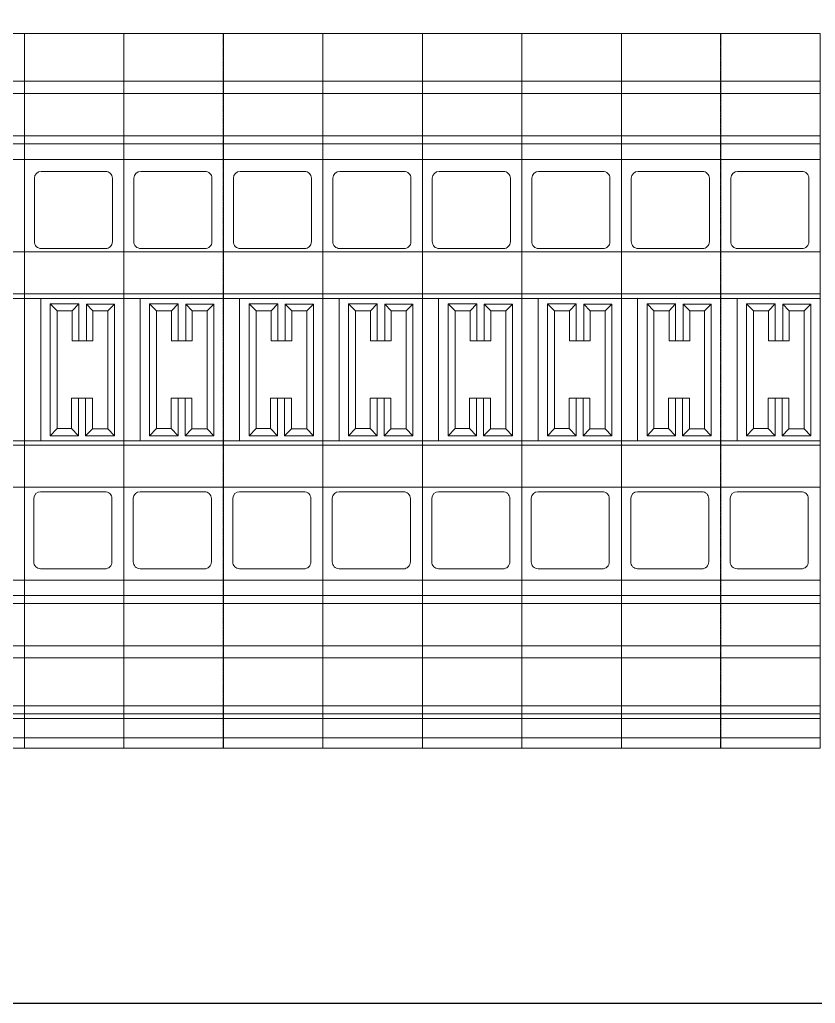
# Model space of a CAD drawing. Header units: inches. Extents: x 784 to 2184505, y 7 to 371504.
# Drawn here: x 1327464 to 1334896, y 277899 to 287087 of the extents above; entities that cross this region are included whole.
import ezdxf

# ---------------------------------------------------------------- set-up
doc = ezdxf.new("R2010")
doc.units = ezdxf.units.IN
doc.header["$MEASUREMENT"] = 0
doc.linetypes.add('DASHED', pattern=[0.3, 0.2, -0.1])

msp = doc.modelspace()

# ---------------------------------------------------------------- linework, layer by layer
at = {"color": 252, "linetype": 'DASHED', "ltscale": 0.25}
for p, q in [((1329367.07816, 284160.87842, 22109411.77061), (1329367.07816, 286956.45739, 22109411.77061)), ((1334013.00939, 284160.87842, 22109411.77061), (1334013.00939, 286956.45739, 22109411.77061)), ((1329367.07816, 282745.64994, 22109411.77061), (1329367.07816, 284160.87842, 22109411.77061)), ((1334013.00939, 282745.64994, 22109411.77061), (1334013.00939, 284160.87842, 22109411.77061)), ((1329367.07816, 280283.64002, 22109411.77061), (1329367.07816, 282745.64994, 22109411.77061)), ((1334013.00939, 280283.64002, 22109411.77061), (1334013.00939, 282745.64994, 22109411.77061))]:
    msp.add_line(p, q, dxfattribs=at)
at = {"color": 0, "lineweight": 13}
for p, q in [((1326579.51943, 286512.12346, 22109411.77061), (1327508.70567, 286512.12346, 22109411.77061)), ((1327508.70567, 286512.12346, 22109411.77061), (1328437.89192, 286512.12346, 22109411.77061)), ((1328437.89192, 286512.12346, 22109411.77061), (1329367.07816, 286512.12346, 22109411.77061)), ((1329367.07816, 286512.12346, 22109411.77061), (1330296.26441, 286512.12346, 22109411.77061)), ((1330296.26441, 286512.12346, 22109411.77061), (1331225.45066, 286512.12346, 22109411.77061)), ((1331225.45066, 286512.12346, 22109411.77061), (1332154.6369, 286512.12346, 22109411.77061)), ((1332154.6369, 286512.12346, 22109411.77061), (1333083.82315, 286512.12346, 22109411.77061)), ((1333083.82315, 286512.12346, 22109411.77061), (1334013.00939, 286512.12346, 22109411.77061)), ((1334013.00939, 286512.12346, 22109411.77061), (1334942.19564, 286512.12346, 22109411.77061)), ((1326579.51943, 286398.06874, 22109411.77061), (1327508.70567, 286398.06874, 22109411.77061)), ((1327508.70567, 286398.06874, 22109411.77061), (1328437.89192, 286398.06874, 22109411.77061)), ((1328437.89192, 286398.06874, 22109411.77061), (1329367.07816, 286398.06874, 22109411.77061)), ((1329367.07816, 286398.06874, 22109411.77061), (1330296.26441, 286398.06874, 22109411.77061)), ((1330296.26441, 286398.06874, 22109411.77061), (1331225.45066, 286398.06874, 22109411.77061)), ((1331225.45066, 286398.06874, 22109411.77061), (1332154.6369, 286398.06874, 22109411.77061)), ((1332154.6369, 286398.06874, 22109411.77061), (1333083.82315, 286398.06874, 22109411.77061)), ((1333083.82315, 286398.06874, 22109411.77061), (1334013.00939, 286398.06874, 22109411.77061)), ((1334013.00939, 286398.06874, 22109411.77061), (1334942.19564, 286398.06874, 22109411.77061)), ((1326579.51943, 286001.07059, 22109411.77061), (1327508.70567, 286001.07059, 22109411.77061)), ((1326579.51943, 285928.68971, 22109411.77061), (1327508.70567, 285928.68971, 22109411.77061)), ((1327508.70567, 286001.07059, 22109411.77061), (1328437.89192, 286001.07059, 22109411.77061)), ((1327508.70567, 285928.68971, 22109411.77061), (1328437.89192, 285928.68971, 22109411.77061)), ((1328437.89192, 286001.07059, 22109411.77061), (1329367.07816, 286001.07059, 22109411.77061)), ((1328437.89192, 285928.68971, 22109411.77061), (1329367.07816, 285928.68971, 22109411.77061)), ((1329367.07816, 286001.07059, 22109411.77061), (1330296.26441, 286001.07059, 22109411.77061)), ((1329367.07816, 285928.68971, 22109411.77061), (1330296.26441, 285928.68971, 22109411.77061)), ((1330296.26441, 286001.07059, 22109411.77061), (1331225.45066, 286001.07059, 22109411.77061)), ((1330296.26441, 285928.68971, 22109411.77061), (1331225.45066, 285928.68971, 22109411.77061)), ((1331225.45066, 286001.07059, 22109411.77061), (1332154.6369, 286001.07059, 22109411.77061)), ((1331225.45066, 285928.68971, 22109411.77061), (1332154.6369, 285928.68971, 22109411.77061)), ((1332154.6369, 286001.07059, 22109411.77061), (1333083.82315, 286001.07059, 22109411.77061)), ((1332154.6369, 285928.68971, 22109411.77061), (1333083.82315, 285928.68971, 22109411.77061)), ((1333083.82315, 286001.07059, 22109411.77061), (1334013.00939, 286001.07059, 22109411.77061)), ((1333083.82315, 285928.68971, 22109411.77061), (1334013.00939, 285928.68971, 22109411.77061)), ((1334013.00939, 286001.07059, 22109411.77061), (1334942.19564, 286001.07059, 22109411.77061)), ((1334013.00939, 285928.68971, 22109411.77061), (1334942.19564, 285928.68971, 22109411.77061)), ((1326579.51943, 285779.54123, 22109411.77061), (1327508.70567, 285779.54123, 22109411.77061)), ((1327508.70567, 285779.54123, 22109411.77061), (1328437.89192, 285779.54123, 22109411.77061)), ((1328437.89192, 285779.54123, 22109411.77061), (1329367.07816, 285779.54123, 22109411.77061)), ((1329367.07816, 285779.54123, 22109411.77061), (1330296.26441, 285779.54123, 22109411.77061)), ((1330296.26441, 285779.54123, 22109411.77061), (1331225.45066, 285779.54123, 22109411.77061)), ((1331225.45066, 285779.54123, 22109411.77061), (1332154.6369, 285779.54123, 22109411.77061)), ((1332154.6369, 285779.54123, 22109411.77061), (1333083.82315, 285779.54123, 22109411.77061)), ((1333083.82315, 285779.54123, 22109411.77061), (1334013.00939, 285779.54123, 22109411.77061)), ((1334013.00939, 285779.54123, 22109411.77061), (1334942.19564, 285779.54123, 22109411.77061)), ((1327665.67897, 285669.51594, 22109411.77061), (1328265.02799, 285669.51711, 22109411.77061)), ((1328594.86522, 285669.51594, 22109411.77061), (1329194.21423, 285669.51711, 22109411.77061)), ((1329524.05146, 285669.51594, 22109411.77061), (1330123.40048, 285669.51711, 22109411.77061)), ((1330453.23771, 285669.51594, 22109411.77061), (1331052.58672, 285669.51711, 22109411.77061)), ((1331382.42396, 285669.51594, 22109411.77061), (1331981.77297, 285669.51711, 22109411.77061)), ((1332311.6102, 285669.51594, 22109411.77061), (1332910.95921, 285669.51711, 22109411.77061)), ((1333240.79645, 285669.51594, 22109411.77061), (1333840.14546, 285669.51711, 22109411.77061)), ((1334169.98269, 285669.51594, 22109411.77061), (1334769.33171, 285669.51711, 22109411.77061)), ((1326579.51943, 284919.74412, 22109411.77061), (1327508.70567, 284919.74412, 22109411.77061)), ((1327508.70567, 284919.74412, 22109411.77061), (1328437.89192, 284919.74412, 22109411.77061)), ((1328437.89192, 284919.74412, 22109411.77061), (1329367.07816, 284919.74412, 22109411.77061)), ((1329367.07816, 284919.74412, 22109411.77061), (1330296.26441, 284919.74412, 22109411.77061)), ((1330296.26441, 284919.74412, 22109411.77061), (1331225.45066, 284919.74412, 22109411.77061)), ((1331225.45066, 284919.74412, 22109411.77061), (1332154.6369, 284919.74412, 22109411.77061)), ((1332154.6369, 284919.74412, 22109411.77061), (1333083.82315, 284919.74412, 22109411.77061)), ((1333083.82315, 284919.74412, 22109411.77061), (1334013.00939, 284919.74412, 22109411.77061)), ((1334013.00939, 284919.74412, 22109411.77061), (1334942.19564, 284919.74412, 22109411.77061)), ((1326579.51943, 284527.13268, 22109411.77061), (1327508.70567, 284527.13268, 22109411.77061)), ((1326579.51943, 284483.26549, 22109411.77061), (1327508.70567, 284483.26549, 22109411.77061)), ((1327508.70567, 284527.13268, 22109411.77061), (1328437.89192, 284527.13268, 22109411.77061)), ((1327508.70567, 284483.26549, 22109411.77061), (1328437.89192, 284483.26549, 22109411.77061)), ((1327660.66287, 283151.89598, 22109411.77061), (1327660.66287, 284483.26549, 22109411.77061)), ((1328437.89192, 284527.13268, 22109411.77061), (1329367.07816, 284527.13268, 22109411.77061)), ((1328437.89192, 284483.26549, 22109411.77061), (1329367.07816, 284483.26549, 22109411.77061)), ((1328589.84912, 283151.89598, 22109411.77061), (1328589.84912, 284483.26549, 22109411.77061)), ((1329367.07816, 284527.13268, 22109411.77061), (1330296.26441, 284527.13268, 22109411.77061)), ((1329367.07816, 284483.26549, 22109411.77061), (1330296.26441, 284483.26549, 22109411.77061)), ((1329519.03536, 283151.89598, 22109411.77061), (1329519.03536, 284483.26549, 22109411.77061)), ((1330296.26441, 284527.13268, 22109411.77061), (1331225.45066, 284527.13268, 22109411.77061)), ((1330296.26441, 284483.26549, 22109411.77061), (1331225.45066, 284483.26549, 22109411.77061)), ((1330448.22161, 283151.89598, 22109411.77061), (1330448.22161, 284483.26549, 22109411.77061)), ((1331225.45066, 284527.13268, 22109411.77061), (1332154.6369, 284527.13268, 22109411.77061)), ((1331225.45066, 284483.26549, 22109411.77061), (1332154.6369, 284483.26549, 22109411.77061)), ((1331377.40785, 283151.89598, 22109411.77061), (1331377.40785, 284483.26549, 22109411.77061)), ((1332154.6369, 284527.13268, 22109411.77061), (1333083.82315, 284527.13268, 22109411.77061)), ((1332154.6369, 284483.26549, 22109411.77061), (1333083.82315, 284483.26549, 22109411.77061)), ((1332306.5941, 283151.89598, 22109411.77061), (1332306.5941, 284483.26549, 22109411.77061)), ((1333083.82315, 284527.13268, 22109411.77061), (1334013.00939, 284527.13268, 22109411.77061)), ((1333083.82315, 284483.26549, 22109411.77061), (1334013.00939, 284483.26549, 22109411.77061)), ((1333235.78035, 283151.89598, 22109411.77061), (1333235.78035, 284483.26549, 22109411.77061)), ((1334013.00939, 284527.13268, 22109411.77061), (1334942.19564, 284527.13268, 22109411.77061)), ((1334013.00939, 284483.26549, 22109411.77061), (1334942.19564, 284483.26549, 22109411.77061)), ((1334164.96659, 283151.89598, 22109411.77061), (1334164.96659, 284483.26549, 22109411.77061)), ((1327748.46843, 283201.40682, 22109411.77061), (1327748.46843, 284432.07839, 22109411.77061)), ((1327748.46843, 284432.07839, 22109411.77061), (1328016.06633, 284432.07839, 22109411.77061)), ((1327813.482, 284366.62057, 22109411.77061), (1327748.46843, 284432.07839, 22109411.77061)), ((1327813.482, 283269.48661, 22109411.77061), (1327813.482, 284366.62057, 22109411.77061)), ((1327813.482, 284366.62057, 22109411.77061), (1327954.27142, 284366.62057, 22109411.77061)), ((1327954.27142, 284366.62057, 22109411.77061), (1328016.06633, 284432.07839, 22109411.77061)), ((1327954.27142, 284366.62057, 22109411.77061), (1327954.27142, 284086.43111, 22109411.77061)), ((1328016.06633, 284432.07839, 22109411.77061), (1328016.06633, 284086.43111, 22109411.77061)), ((1328087.14702, 284086.43111, 22109411.77061), (1328087.14702, 284429.29091, 22109411.77061)), ((1328087.14702, 284429.29091, 22109411.77061), (1328349.16996, 284429.29091, 22109411.77061)), ((1328147.53947, 284367.68329, 22109411.77061), (1328087.14702, 284429.29091, 22109411.77061)), ((1328147.53947, 284086.43111, 22109411.77061), (1328147.53947, 284367.68329, 22109411.77061)), ((1328147.53947, 284367.68329, 22109411.77061), (1328286.91338, 284367.68329, 22109411.77061)), ((1328286.91338, 284367.68329, 22109411.77061), (1328349.16996, 284429.29091, 22109411.77061)), ((1328286.91338, 284367.68329, 22109411.77061), (1328286.91338, 283266.62945, 22109411.77061)), ((1328349.16996, 284429.29091, 22109411.77061), (1328349.16996, 283198.61934, 22109411.77061)), ((1328677.65468, 283201.40682, 22109411.77061), (1328677.65468, 284432.07839, 22109411.77061)), ((1328677.65468, 284432.07839, 22109411.77061), (1328945.25257, 284432.07839, 22109411.77061)), ((1328742.66825, 284366.62057, 22109411.77061), (1328677.65468, 284432.07839, 22109411.77061)), ((1328742.66825, 283269.48661, 22109411.77061), (1328742.66825, 284366.62057, 22109411.77061)), ((1328742.66825, 284366.62057, 22109411.77061), (1328883.45767, 284366.62057, 22109411.77061)), ((1328883.45767, 284366.62057, 22109411.77061), (1328945.25257, 284432.07839, 22109411.77061)), ((1328883.45767, 284366.62057, 22109411.77061), (1328883.45767, 284086.43111, 22109411.77061)), ((1328945.25257, 284432.07839, 22109411.77061), (1328945.25257, 284086.43111, 22109411.77061)), ((1329016.33326, 284086.43111, 22109411.77061), (1329016.33326, 284429.29091, 22109411.77061)), ((1329016.33326, 284429.29091, 22109411.77061), (1329278.3562, 284429.29091, 22109411.77061)), ((1329076.72572, 284367.68329, 22109411.77061), (1329016.33326, 284429.29091, 22109411.77061)), ((1329076.72572, 284086.43111, 22109411.77061), (1329076.72572, 284367.68329, 22109411.77061)), ((1329076.72572, 284367.68329, 22109411.77061), (1329216.09962, 284367.68329, 22109411.77061)), ((1329216.09962, 284367.68329, 22109411.77061), (1329278.3562, 284429.29091, 22109411.77061)), ((1329216.09962, 284367.68329, 22109411.77061), (1329216.09962, 283266.62945, 22109411.77061)), ((1329278.3562, 284429.29091, 22109411.77061), (1329278.3562, 283198.61934, 22109411.77061)), ((1329606.84092, 283201.40682, 22109411.77061), (1329606.84092, 284432.07839, 22109411.77061)), ((1329606.84092, 284432.07839, 22109411.77061), (1329874.43882, 284432.07839, 22109411.77061)), ((1329671.85449, 284366.62057, 22109411.77061), (1329606.84092, 284432.07839, 22109411.77061)), ((1329671.85449, 283269.48661, 22109411.77061), (1329671.85449, 284366.62057, 22109411.77061)), ((1329671.85449, 284366.62057, 22109411.77061), (1329812.64391, 284366.62057, 22109411.77061)), ((1329812.64391, 284366.62057, 22109411.77061), (1329874.43882, 284432.07839, 22109411.77061)), ((1329812.64391, 284366.62057, 22109411.77061), (1329812.64391, 284086.43111, 22109411.77061)), ((1329874.43882, 284432.07839, 22109411.77061), (1329874.43882, 284086.43111, 22109411.77061)), ((1329945.51951, 284086.43111, 22109411.77061), (1329945.51951, 284429.29091, 22109411.77061)), ((1329945.51951, 284429.29091, 22109411.77061), (1330207.54245, 284429.29091, 22109411.77061)), ((1330005.91196, 284367.68329, 22109411.77061), (1329945.51951, 284429.29091, 22109411.77061)), ((1330005.91196, 284086.43111, 22109411.77061), (1330005.91196, 284367.68329, 22109411.77061)), ((1330005.91196, 284367.68329, 22109411.77061), (1330145.28587, 284367.68329, 22109411.77061)), ((1330145.28587, 284367.68329, 22109411.77061), (1330207.54245, 284429.29091, 22109411.77061)), ((1330145.28587, 284367.68329, 22109411.77061), (1330145.28587, 283266.62945, 22109411.77061)), ((1330207.54245, 284429.29091, 22109411.77061), (1330207.54245, 283198.61934, 22109411.77061)), ((1330536.02717, 283201.40682, 22109411.77061), (1330536.02717, 284432.07839, 22109411.77061)), ((1330536.02717, 284432.07839, 22109411.77061), (1330803.62506, 284432.07839, 22109411.77061)), ((1330601.04074, 284366.62057, 22109411.77061), (1330536.02717, 284432.07839, 22109411.77061)), ((1330601.04074, 283269.48661, 22109411.77061), (1330601.04074, 284366.62057, 22109411.77061)), ((1330601.04074, 284366.62057, 22109411.77061), (1330741.83016, 284366.62057, 22109411.77061)), ((1330741.83016, 284366.62057, 22109411.77061), (1330803.62506, 284432.07839, 22109411.77061)), ((1330741.83016, 284366.62057, 22109411.77061), (1330741.83016, 284086.43111, 22109411.77061)), ((1330803.62506, 284432.07839, 22109411.77061), (1330803.62506, 284086.43111, 22109411.77061)), ((1330874.70576, 284086.43111, 22109411.77061), (1330874.70576, 284429.29091, 22109411.77061)), ((1330874.70576, 284429.29091, 22109411.77061), (1331136.7287, 284429.29091, 22109411.77061)), ((1330935.09821, 284367.68329, 22109411.77061), (1330874.70576, 284429.29091, 22109411.77061)), ((1330935.09821, 284086.43111, 22109411.77061), (1330935.09821, 284367.68329, 22109411.77061)), ((1330935.09821, 284367.68329, 22109411.77061), (1331074.47211, 284367.68329, 22109411.77061)), ((1331074.47211, 284367.68329, 22109411.77061), (1331136.7287, 284429.29091, 22109411.77061)), ((1331074.47211, 284367.68329, 22109411.77061), (1331074.47211, 283266.62945, 22109411.77061)), ((1331136.7287, 284429.29091, 22109411.77061), (1331136.7287, 283198.61934, 22109411.77061)), ((1331465.21341, 283201.40682, 22109411.77061), (1331465.21341, 284432.07839, 22109411.77061)), ((1331465.21341, 284432.07839, 22109411.77061), (1331732.81131, 284432.07839, 22109411.77061)), ((1331530.22698, 284366.62057, 22109411.77061), (1331465.21341, 284432.07839, 22109411.77061)), ((1331530.22698, 283269.48661, 22109411.77061), (1331530.22698, 284366.62057, 22109411.77061)), ((1331530.22698, 284366.62057, 22109411.77061), (1331671.01641, 284366.62057, 22109411.77061)), ((1331671.01641, 284366.62057, 22109411.77061), (1331732.81131, 284432.07839, 22109411.77061)), ((1331671.01641, 284366.62057, 22109411.77061), (1331671.01641, 284086.43111, 22109411.77061)), ((1331732.81131, 284432.07839, 22109411.77061), (1331732.81131, 284086.43111, 22109411.77061)), ((1331803.892, 284086.43111, 22109411.77061), (1331803.892, 284429.29091, 22109411.77061)), ((1331803.892, 284429.29091, 22109411.77061), (1332065.91494, 284429.29091, 22109411.77061)), ((1331864.28446, 284367.68329, 22109411.77061), (1331803.892, 284429.29091, 22109411.77061)), ((1331864.28446, 284086.43111, 22109411.77061), (1331864.28446, 284367.68329, 22109411.77061)), ((1331864.28446, 284367.68329, 22109411.77061), (1332003.65836, 284367.68329, 22109411.77061)), ((1332003.65836, 284367.68329, 22109411.77061), (1332065.91494, 284429.29091, 22109411.77061)), ((1332003.65836, 284367.68329, 22109411.77061), (1332003.65836, 283266.62945, 22109411.77061)), ((1332065.91494, 284429.29091, 22109411.77061), (1332065.91494, 283198.61934, 22109411.77061)), ((1332394.39966, 283201.40682, 22109411.77061), (1332394.39966, 284432.07839, 22109411.77061)), ((1332394.39966, 284432.07839, 22109411.77061), (1332661.99756, 284432.07839, 22109411.77061)), ((1332459.41323, 284366.62057, 22109411.77061), (1332394.39966, 284432.07839, 22109411.77061)), ((1332459.41323, 283269.48661, 22109411.77061), (1332459.41323, 284366.62057, 22109411.77061)), ((1332459.41323, 284366.62057, 22109411.77061), (1332600.20265, 284366.62057, 22109411.77061)), ((1332600.20265, 284366.62057, 22109411.77061), (1332661.99756, 284432.07839, 22109411.77061)), ((1332600.20265, 284366.62057, 22109411.77061), (1332600.20265, 284086.43111, 22109411.77061)), ((1332661.99756, 284432.07839, 22109411.77061), (1332661.99756, 284086.43111, 22109411.77061)), ((1332733.07825, 284086.43111, 22109411.77061), (1332733.07825, 284429.29091, 22109411.77061)), ((1332733.07825, 284429.29091, 22109411.77061), (1332995.10119, 284429.29091, 22109411.77061)), ((1332793.4707, 284367.68329, 22109411.77061), (1332733.07825, 284429.29091, 22109411.77061)), ((1332793.4707, 284086.43111, 22109411.77061), (1332793.4707, 284367.68329, 22109411.77061)), ((1332793.4707, 284367.68329, 22109411.77061), (1332932.84461, 284367.68329, 22109411.77061)), ((1332932.84461, 284367.68329, 22109411.77061), (1332995.10119, 284429.29091, 22109411.77061)), ((1332932.84461, 284367.68329, 22109411.77061), (1332932.84461, 283266.62945, 22109411.77061)), ((1332995.10119, 284429.29091, 22109411.77061), (1332995.10119, 283198.61934, 22109411.77061)), ((1333323.5859, 283201.40682, 22109411.77061), (1333323.5859, 284432.07839, 22109411.77061)), ((1333323.5859, 284432.07839, 22109411.77061), (1333591.1838, 284432.07839, 22109411.77061)), ((1333388.59948, 284366.62057, 22109411.77061), (1333323.5859, 284432.07839, 22109411.77061)), ((1333388.59948, 283269.48661, 22109411.77061), (1333388.59948, 284366.62057, 22109411.77061)), ((1333388.59948, 284366.62057, 22109411.77061), (1333529.3889, 284366.62057, 22109411.77061)), ((1333529.3889, 284366.62057, 22109411.77061), (1333591.1838, 284432.07839, 22109411.77061)), ((1333529.3889, 284366.62057, 22109411.77061), (1333529.3889, 284086.43111, 22109411.77061)), ((1333591.1838, 284432.07839, 22109411.77061), (1333591.1838, 284086.43111, 22109411.77061)), ((1333662.26449, 284086.43111, 22109411.77061), (1333662.26449, 284429.29091, 22109411.77061)), ((1333662.26449, 284429.29091, 22109411.77061), (1333924.28743, 284429.29091, 22109411.77061)), ((1333722.65695, 284367.68329, 22109411.77061), (1333662.26449, 284429.29091, 22109411.77061)), ((1333722.65695, 284086.43111, 22109411.77061), (1333722.65695, 284367.68329, 22109411.77061)), ((1333722.65695, 284367.68329, 22109411.77061), (1333862.03085, 284367.68329, 22109411.77061)), ((1333862.03085, 284367.68329, 22109411.77061), (1333924.28743, 284429.29091, 22109411.77061)), ((1333862.03085, 284367.68329, 22109411.77061), (1333862.03085, 283266.62945, 22109411.77061)), ((1333924.28743, 284429.29091, 22109411.77061), (1333924.28743, 283198.61934, 22109411.77061)), ((1334252.77215, 283201.40682, 22109411.77061), (1334252.77215, 284432.07839, 22109411.77061)), ((1334252.77215, 284432.07839, 22109411.77061), (1334520.37005, 284432.07839, 22109411.77061)), ((1334317.78572, 284366.62057, 22109411.77061), (1334252.77215, 284432.07839, 22109411.77061)), ((1334317.78572, 283269.48661, 22109411.77061), (1334317.78572, 284366.62057, 22109411.77061)), ((1334317.78572, 284366.62057, 22109411.77061), (1334458.57514, 284366.62057, 22109411.77061)), ((1334458.57514, 284366.62057, 22109411.77061), (1334520.37005, 284432.07839, 22109411.77061)), ((1334458.57514, 284366.62057, 22109411.77061), (1334458.57514, 284086.43111, 22109411.77061)), ((1334520.37005, 284432.07839, 22109411.77061), (1334520.37005, 284086.43111, 22109411.77061)), ((1334591.45074, 284086.43111, 22109411.77061), (1334591.45074, 284429.29091, 22109411.77061)), ((1334591.45074, 284429.29091, 22109411.77061), (1334853.47368, 284429.29091, 22109411.77061)), ((1334651.84319, 284367.68329, 22109411.77061), (1334591.45074, 284429.29091, 22109411.77061)), ((1334651.84319, 284086.43111, 22109411.77061), (1334651.84319, 284367.68329, 22109411.77061)), ((1334651.84319, 284367.68329, 22109411.77061), (1334791.2171, 284367.68329, 22109411.77061)), ((1334791.2171, 284367.68329, 22109411.77061), (1334853.47368, 284429.29091, 22109411.77061)), ((1334791.2171, 284367.68329, 22109411.77061), (1334791.2171, 283266.62945, 22109411.77061)), ((1334853.47368, 284429.29091, 22109411.77061), (1334853.47368, 283198.61934, 22109411.77061)), ((1327954.27142, 284086.43111, 22109411.77061), (1328087.14702, 284086.43111, 22109411.77061)), ((1328087.14702, 284086.43111, 22109411.77061), (1328147.53947, 284086.43111, 22109411.77061)), ((1328883.45767, 284086.43111, 22109411.77061), (1329016.33326, 284086.43111, 22109411.77061)), ((1329016.33326, 284086.43111, 22109411.77061), (1329076.72572, 284086.43111, 22109411.77061)), ((1329812.64391, 284086.43111, 22109411.77061), (1329945.51951, 284086.43111, 22109411.77061)), ((1329945.51951, 284086.43111, 22109411.77061), (1330005.91196, 284086.43111, 22109411.77061)), ((1330741.83016, 284086.43111, 22109411.77061), (1330874.70576, 284086.43111, 22109411.77061)), ((1330874.70576, 284086.43111, 22109411.77061), (1330935.09821, 284086.43111, 22109411.77061)), ((1331671.01641, 284086.43111, 22109411.77061), (1331803.892, 284086.43111, 22109411.77061)), ((1331803.892, 284086.43111, 22109411.77061), (1331864.28446, 284086.43111, 22109411.77061)), ((1332600.20265, 284086.43111, 22109411.77061), (1332733.07825, 284086.43111, 22109411.77061)), ((1332733.07825, 284086.43111, 22109411.77061), (1332793.4707, 284086.43111, 22109411.77061)), ((1333529.3889, 284086.43111, 22109411.77061), (1333662.26449, 284086.43111, 22109411.77061)), ((1333662.26449, 284086.43111, 22109411.77061), (1333722.65695, 284086.43111, 22109411.77061)), ((1334458.57514, 284086.43111, 22109411.77061), (1334591.45074, 284086.43111, 22109411.77061)), ((1334591.45074, 284086.43111, 22109411.77061), (1334651.84319, 284086.43111, 22109411.77061)), ((1328014.67259, 283552.62906, 22109411.77061), (1327949.58933, 283552.62906, 22109411.77061)), ((1327949.58933, 283552.62906, 22109411.77061), (1327949.58933, 283269.48661, 22109411.77061)), ((1328144.05513, 283552.62906, 22109411.77061), (1328014.67259, 283552.62906, 22109411.77061)), ((1328014.67259, 283552.62906, 22109411.77061), (1328014.67259, 283201.40682, 22109411.77061)), ((1328080.17832, 283198.61934, 22109411.77061), (1328080.17832, 283552.62906, 22109411.77061)), ((1328144.05513, 283266.62945, 22109411.77061), (1328144.05513, 283552.62906, 22109411.77061)), ((1328943.85883, 283552.62906, 22109411.77061), (1328878.77558, 283552.62906, 22109411.77061)), ((1328878.77558, 283552.62906, 22109411.77061), (1328878.77558, 283269.48661, 22109411.77061)), ((1329073.24137, 283552.62906, 22109411.77061), (1328943.85883, 283552.62906, 22109411.77061)), ((1328943.85883, 283552.62906, 22109411.77061), (1328943.85883, 283201.40682, 22109411.77061)), ((1329009.36457, 283198.61934, 22109411.77061), (1329009.36457, 283552.62906, 22109411.77061)), ((1329073.24137, 283266.62945, 22109411.77061), (1329073.24137, 283552.62906, 22109411.77061)), ((1329873.04508, 283552.62906, 22109411.77061), (1329807.96182, 283552.62906, 22109411.77061)), ((1329807.96182, 283552.62906, 22109411.77061), (1329807.96182, 283269.48661, 22109411.77061)), ((1330002.42762, 283552.62906, 22109411.77061), (1329873.04508, 283552.62906, 22109411.77061)), ((1329873.04508, 283552.62906, 22109411.77061), (1329873.04508, 283201.40682, 22109411.77061)), ((1329938.55081, 283198.61934, 22109411.77061), (1329938.55081, 283552.62906, 22109411.77061)), ((1330002.42762, 283266.62945, 22109411.77061), (1330002.42762, 283552.62906, 22109411.77061)), ((1330802.23132, 283552.62906, 22109411.77061), (1330737.14807, 283552.62906, 22109411.77061)), ((1330737.14807, 283552.62906, 22109411.77061), (1330737.14807, 283269.48661, 22109411.77061)), ((1330931.61386, 283552.62906, 22109411.77061), (1330802.23132, 283552.62906, 22109411.77061)), ((1330802.23132, 283552.62906, 22109411.77061), (1330802.23132, 283201.40682, 22109411.77061)), ((1330867.73706, 283198.61934, 22109411.77061), (1330867.73706, 283552.62906, 22109411.77061)), ((1330931.61386, 283266.62945, 22109411.77061), (1330931.61386, 283552.62906, 22109411.77061)), ((1331731.41757, 283552.62906, 22109411.77061), (1331666.33431, 283552.62906, 22109411.77061)), ((1331666.33431, 283552.62906, 22109411.77061), (1331666.33431, 283269.48661, 22109411.77061)), ((1331860.80011, 283552.62906, 22109411.77061), (1331731.41757, 283552.62906, 22109411.77061)), ((1331731.41757, 283552.62906, 22109411.77061), (1331731.41757, 283201.40682, 22109411.77061)), ((1331796.92331, 283198.61934, 22109411.77061), (1331796.92331, 283552.62906, 22109411.77061)), ((1331860.80011, 283266.62945, 22109411.77061), (1331860.80011, 283552.62906, 22109411.77061)), ((1332660.60382, 283552.62906, 22109411.77061), (1332595.52056, 283552.62906, 22109411.77061)), ((1332595.52056, 283552.62906, 22109411.77061), (1332595.52056, 283269.48661, 22109411.77061)), ((1332789.98635, 283552.62906, 22109411.77061), (1332660.60382, 283552.62906, 22109411.77061)), ((1332660.60382, 283552.62906, 22109411.77061), (1332660.60382, 283201.40682, 22109411.77061)), ((1332726.10955, 283198.61934, 22109411.77061), (1332726.10955, 283552.62906, 22109411.77061)), ((1332789.98635, 283266.62945, 22109411.77061), (1332789.98635, 283552.62906, 22109411.77061)), ((1333589.79006, 283552.62906, 22109411.77061), (1333524.7068, 283552.62906, 22109411.77061)), ((1333524.7068, 283552.62906, 22109411.77061), (1333524.7068, 283269.48661, 22109411.77061)), ((1333719.1726, 283552.62906, 22109411.77061), (1333589.79006, 283552.62906, 22109411.77061)), ((1333589.79006, 283552.62906, 22109411.77061), (1333589.79006, 283201.40682, 22109411.77061)), ((1333655.2958, 283198.61934, 22109411.77061), (1333655.2958, 283552.62906, 22109411.77061)), ((1333719.1726, 283266.62945, 22109411.77061), (1333719.1726, 283552.62906, 22109411.77061)), ((1334518.97631, 283552.62906, 22109411.77061), (1334453.89305, 283552.62906, 22109411.77061)), ((1334453.89305, 283552.62906, 22109411.77061), (1334453.89305, 283269.48661, 22109411.77061)), ((1334648.35885, 283552.62906, 22109411.77061), (1334518.97631, 283552.62906, 22109411.77061)), ((1334518.97631, 283552.62906, 22109411.77061), (1334518.97631, 283201.40682, 22109411.77061)), ((1334584.48204, 283198.61934, 22109411.77061), (1334584.48204, 283552.62906, 22109411.77061)), ((1334648.35885, 283266.62945, 22109411.77061), (1334648.35885, 283552.62906, 22109411.77061)), ((1327813.482, 283269.48661, 22109411.77061), (1327748.46843, 283201.40682, 22109411.77061)), ((1327949.58933, 283269.48661, 22109411.77061), (1327813.482, 283269.48661, 22109411.77061)), ((1327949.58933, 283269.48661, 22109411.77061), (1328014.67259, 283201.40682, 22109411.77061)), ((1328144.05513, 283266.62945, 22109411.77061), (1328080.17832, 283198.61934, 22109411.77061)), ((1328286.91338, 283266.62945, 22109411.77061), (1328144.05513, 283266.62945, 22109411.77061)), ((1328286.91338, 283266.62945, 22109411.77061), (1328349.16996, 283198.61934, 22109411.77061)), ((1328742.66825, 283269.48661, 22109411.77061), (1328677.65468, 283201.40682, 22109411.77061)), ((1328878.77558, 283269.48661, 22109411.77061), (1328742.66825, 283269.48661, 22109411.77061)), ((1328878.77558, 283269.48661, 22109411.77061), (1328943.85883, 283201.40682, 22109411.77061)), ((1329073.24137, 283266.62945, 22109411.77061), (1329009.36457, 283198.61934, 22109411.77061)), ((1329216.09962, 283266.62945, 22109411.77061), (1329073.24137, 283266.62945, 22109411.77061)), ((1329216.09962, 283266.62945, 22109411.77061), (1329278.3562, 283198.61934, 22109411.77061)), ((1329671.85449, 283269.48661, 22109411.77061), (1329606.84092, 283201.40682, 22109411.77061)), ((1329807.96182, 283269.48661, 22109411.77061), (1329671.85449, 283269.48661, 22109411.77061)), ((1329807.96182, 283269.48661, 22109411.77061), (1329873.04508, 283201.40682, 22109411.77061)), ((1330002.42762, 283266.62945, 22109411.77061), (1329938.55081, 283198.61934, 22109411.77061)), ((1330145.28587, 283266.62945, 22109411.77061), (1330002.42762, 283266.62945, 22109411.77061)), ((1330145.28587, 283266.62945, 22109411.77061), (1330207.54245, 283198.61934, 22109411.77061)), ((1330601.04074, 283269.48661, 22109411.77061), (1330536.02717, 283201.40682, 22109411.77061)), ((1330737.14807, 283269.48661, 22109411.77061), (1330601.04074, 283269.48661, 22109411.77061)), ((1330737.14807, 283269.48661, 22109411.77061), (1330802.23132, 283201.40682, 22109411.77061)), ((1330931.61386, 283266.62945, 22109411.77061), (1330867.73706, 283198.61934, 22109411.77061)), ((1331074.47211, 283266.62945, 22109411.77061), (1330931.61386, 283266.62945, 22109411.77061)), ((1331074.47211, 283266.62945, 22109411.77061), (1331136.7287, 283198.61934, 22109411.77061)), ((1331530.22698, 283269.48661, 22109411.77061), (1331465.21341, 283201.40682, 22109411.77061)), ((1331666.33431, 283269.48661, 22109411.77061), (1331530.22698, 283269.48661, 22109411.77061)), ((1331666.33431, 283269.48661, 22109411.77061), (1331731.41757, 283201.40682, 22109411.77061)), ((1331860.80011, 283266.62945, 22109411.77061), (1331796.92331, 283198.61934, 22109411.77061)), ((1332003.65836, 283266.62945, 22109411.77061), (1331860.80011, 283266.62945, 22109411.77061)), ((1332003.65836, 283266.62945, 22109411.77061), (1332065.91494, 283198.61934, 22109411.77061)), ((1332459.41323, 283269.48661, 22109411.77061), (1332394.39966, 283201.40682, 22109411.77061)), ((1332595.52056, 283269.48661, 22109411.77061), (1332459.41323, 283269.48661, 22109411.77061)), ((1332595.52056, 283269.48661, 22109411.77061), (1332660.60382, 283201.40682, 22109411.77061)), ((1332789.98635, 283266.62945, 22109411.77061), (1332726.10955, 283198.61934, 22109411.77061)), ((1332932.84461, 283266.62945, 22109411.77061), (1332789.98635, 283266.62945, 22109411.77061)), ((1332932.84461, 283266.62945, 22109411.77061), (1332995.10119, 283198.61934, 22109411.77061)), ((1333388.59948, 283269.48661, 22109411.77061), (1333323.5859, 283201.40682, 22109411.77061)), ((1333524.7068, 283269.48661, 22109411.77061), (1333388.59948, 283269.48661, 22109411.77061)), ((1333524.7068, 283269.48661, 22109411.77061), (1333589.79006, 283201.40682, 22109411.77061)), ((1333719.1726, 283266.62945, 22109411.77061), (1333655.2958, 283198.61934, 22109411.77061)), ((1333862.03085, 283266.62945, 22109411.77061), (1333719.1726, 283266.62945, 22109411.77061)), ((1333862.03085, 283266.62945, 22109411.77061), (1333924.28743, 283198.61934, 22109411.77061)), ((1334317.78572, 283269.48661, 22109411.77061), (1334252.77215, 283201.40682, 22109411.77061)), ((1334453.89305, 283269.48661, 22109411.77061), (1334317.78572, 283269.48661, 22109411.77061)), ((1334453.89305, 283269.48661, 22109411.77061), (1334518.97631, 283201.40682, 22109411.77061)), ((1334648.35885, 283266.62945, 22109411.77061), (1334584.48204, 283198.61934, 22109411.77061)), ((1334791.2171, 283266.62945, 22109411.77061), (1334648.35885, 283266.62945, 22109411.77061)), ((1334791.2171, 283266.62945, 22109411.77061), (1334853.47368, 283198.61934, 22109411.77061)), ((1328014.67259, 283201.40682, 22109411.77061), (1327748.46843, 283201.40682, 22109411.77061)), ((1328349.16996, 283198.61934, 22109411.77061), (1328080.17832, 283198.61934, 22109411.77061)), ((1328943.85883, 283201.40682, 22109411.77061), (1328677.65468, 283201.40682, 22109411.77061)), ((1329278.3562, 283198.61934, 22109411.77061), (1329009.36457, 283198.61934, 22109411.77061)), ((1329873.04508, 283201.40682, 22109411.77061), (1329606.84092, 283201.40682, 22109411.77061)), ((1330207.54245, 283198.61934, 22109411.77061), (1329938.55081, 283198.61934, 22109411.77061)), ((1330802.23132, 283201.40682, 22109411.77061), (1330536.02717, 283201.40682, 22109411.77061)), ((1331136.7287, 283198.61934, 22109411.77061), (1330867.73706, 283198.61934, 22109411.77061)), ((1331731.41757, 283201.40682, 22109411.77061), (1331465.21341, 283201.40682, 22109411.77061)), ((1332065.91494, 283198.61934, 22109411.77061), (1331796.92331, 283198.61934, 22109411.77061)), ((1332660.60382, 283201.40682, 22109411.77061), (1332394.39966, 283201.40682, 22109411.77061)), ((1332995.10119, 283198.61934, 22109411.77061), (1332726.10955, 283198.61934, 22109411.77061)), ((1333589.79006, 283201.40682, 22109411.77061), (1333323.5859, 283201.40682, 22109411.77061)), ((1333924.28743, 283198.61934, 22109411.77061), (1333655.2958, 283198.61934, 22109411.77061)), ((1334518.97631, 283201.40682, 22109411.77061), (1334252.77215, 283201.40682, 22109411.77061)), ((1334853.47368, 283198.61934, 22109411.77061), (1334584.48204, 283198.61934, 22109411.77061)), ((1326579.51943, 283151.89598, 22109411.77061), (1327508.70567, 283151.89598, 22109411.77061)), ((1326579.51943, 283112.4155, 22109411.77061), (1327508.70567, 283112.4155, 22109411.77061)), ((1327508.70567, 283151.89598, 22109411.77061), (1328437.89192, 283151.89598, 22109411.77061)), ((1327508.70567, 283112.4155, 22109411.77061), (1328437.89192, 283112.4155, 22109411.77061)), ((1328437.89192, 283151.89598, 22109411.77061), (1329367.07816, 283151.89598, 22109411.77061)), ((1328437.89192, 283112.4155, 22109411.77061), (1329367.07816, 283112.4155, 22109411.77061)), ((1329367.07816, 283151.89598, 22109411.77061), (1330296.26441, 283151.89598, 22109411.77061)), ((1329367.07816, 283112.4155, 22109411.77061), (1330296.26441, 283112.4155, 22109411.77061)), ((1330296.26441, 283151.89598, 22109411.77061), (1331225.45066, 283151.89598, 22109411.77061)), ((1330296.26441, 283112.4155, 22109411.77061), (1331225.45066, 283112.4155, 22109411.77061)), ((1331225.45066, 283151.89598, 22109411.77061), (1332154.6369, 283151.89598, 22109411.77061)), ((1331225.45066, 283112.4155, 22109411.77061), (1332154.6369, 283112.4155, 22109411.77061)), ((1332154.6369, 283151.89598, 22109411.77061), (1333083.82315, 283151.89598, 22109411.77061)), ((1332154.6369, 283112.4155, 22109411.77061), (1333083.82315, 283112.4155, 22109411.77061)), ((1333083.82315, 283151.89598, 22109411.77061), (1334013.00939, 283151.89598, 22109411.77061)), ((1333083.82315, 283112.4155, 22109411.77061), (1334013.00939, 283112.4155, 22109411.77061)), ((1334013.00939, 283151.89598, 22109411.77061), (1334942.19564, 283151.89598, 22109411.77061)), ((1334013.00939, 283112.4155, 22109411.77061), (1334942.19564, 283112.4155, 22109411.77061)), ((1326579.51943, 282719.80407, 22109411.77061), (1327508.70567, 282719.80407, 22109411.77061)), ((1327508.70567, 282719.80407, 22109411.77061), (1328437.89192, 282719.80407, 22109411.77061)), ((1328437.89192, 282719.80407, 22109411.77061), (1329367.07816, 282719.80407, 22109411.77061)), ((1329367.07816, 282719.80407, 22109411.77061), (1330296.26441, 282719.80407, 22109411.77061)), ((1330296.26441, 282719.80407, 22109411.77061), (1331225.45066, 282719.80407, 22109411.77061)), ((1331225.45066, 282719.80407, 22109411.77061), (1332154.6369, 282719.80407, 22109411.77061)), ((1332154.6369, 282719.80407, 22109411.77061), (1333083.82315, 282719.80407, 22109411.77061)), ((1333083.82315, 282719.80407, 22109411.77061), (1334013.00939, 282719.80407, 22109411.77061)), ((1334013.00939, 282719.80407, 22109411.77061), (1334942.19564, 282719.80407, 22109411.77061)), ((1326579.51943, 281853.42688, 22109411.77061), (1327508.70567, 281853.42688, 22109411.77061)), ((1327508.70567, 281853.42688, 22109411.77061), (1328437.89192, 281853.42688, 22109411.77061)), ((1328437.89192, 281853.42688, 22109411.77061), (1329367.07816, 281853.42688, 22109411.77061)), ((1329367.07816, 281853.42688, 22109411.77061), (1330296.26441, 281853.42688, 22109411.77061)), ((1330296.26441, 281853.42688, 22109411.77061), (1331225.45066, 281853.42688, 22109411.77061)), ((1331225.45066, 281853.42688, 22109411.77061), (1332154.6369, 281853.42688, 22109411.77061)), ((1332154.6369, 281853.42688, 22109411.77061), (1333083.82315, 281853.42688, 22109411.77061)), ((1333083.82315, 281853.42688, 22109411.77061), (1334013.00939, 281853.42688, 22109411.77061)), ((1334013.00939, 281853.42688, 22109411.77061), (1334942.19564, 281853.42688, 22109411.77061)), ((1326579.51943, 281708.66512, 22109411.77061), (1327508.70567, 281708.66512, 22109411.77061)), ((1327508.70567, 281708.66512, 22109411.77061), (1328437.89192, 281708.66512, 22109411.77061)), ((1328437.89192, 281708.66512, 22109411.77061), (1329367.07816, 281708.66512, 22109411.77061)), ((1329367.07816, 281708.66512, 22109411.77061), (1330296.26441, 281708.66512, 22109411.77061)), ((1330296.26441, 281708.66512, 22109411.77061), (1331225.45066, 281708.66512, 22109411.77061)), ((1331225.45066, 281708.66512, 22109411.77061), (1332154.6369, 281708.66512, 22109411.77061)), ((1332154.6369, 281708.66512, 22109411.77061), (1333083.82315, 281708.66512, 22109411.77061)), ((1333083.82315, 281708.66512, 22109411.77061), (1334013.00939, 281708.66512, 22109411.77061)), ((1334013.00939, 281708.66512, 22109411.77061), (1334942.19564, 281708.66512, 22109411.77061)), ((1326579.51943, 281634.09088, 22109411.77061), (1327508.70567, 281634.09088, 22109411.77061)), ((1327508.70567, 281634.09088, 22109411.77061), (1328437.89192, 281634.09088, 22109411.77061)), ((1328437.89192, 281634.09088, 22109411.77061), (1329367.07816, 281634.09088, 22109411.77061)), ((1329367.07816, 281634.09088, 22109411.77061), (1330296.26441, 281634.09088, 22109411.77061)), ((1330296.26441, 281634.09088, 22109411.77061), (1331225.45066, 281634.09088, 22109411.77061)), ((1331225.45066, 281634.09088, 22109411.77061), (1332154.6369, 281634.09088, 22109411.77061)), ((1332154.6369, 281634.09088, 22109411.77061), (1333083.82315, 281634.09088, 22109411.77061)), ((1333083.82315, 281634.09088, 22109411.77061), (1334013.00939, 281634.09088, 22109411.77061)), ((1334013.00939, 281634.09088, 22109411.77061), (1334942.19564, 281634.09088, 22109411.77061)), ((1326579.51943, 281237.09272, 22109411.77061), (1327508.70567, 281237.09272, 22109411.77061)), ((1327508.70567, 281237.09272, 22109411.77061), (1328437.89192, 281237.09272, 22109411.77061)), ((1328437.89192, 281237.09272, 22109411.77061), (1329367.07816, 281237.09272, 22109411.77061)), ((1329367.07816, 281237.09272, 22109411.77061), (1330296.26441, 281237.09272, 22109411.77061)), ((1330296.26441, 281237.09272, 22109411.77061), (1331225.45066, 281237.09272, 22109411.77061)), ((1331225.45066, 281237.09272, 22109411.77061), (1332154.6369, 281237.09272, 22109411.77061)), ((1332154.6369, 281237.09272, 22109411.77061), (1333083.82315, 281237.09272, 22109411.77061)), ((1333083.82315, 281237.09272, 22109411.77061), (1334013.00939, 281237.09272, 22109411.77061)), ((1334013.00939, 281237.09272, 22109411.77061), (1334942.19564, 281237.09272, 22109411.77061)), ((1326579.51943, 281125.23137, 22109411.77061), (1327508.70567, 281125.23137, 22109411.77061)), ((1327508.70567, 281125.23137, 22109411.77061), (1328437.89192, 281125.23137, 22109411.77061)), ((1328437.89192, 281125.23137, 22109411.77061), (1329367.07816, 281125.23137, 22109411.77061)), ((1329367.07816, 281125.23137, 22109411.77061), (1330296.26441, 281125.23137, 22109411.77061)), ((1330296.26441, 281125.23137, 22109411.77061), (1331225.45066, 281125.23137, 22109411.77061)), ((1331225.45066, 281125.23137, 22109411.77061), (1332154.6369, 281125.23137, 22109411.77061)), ((1332154.6369, 281125.23137, 22109411.77061), (1333083.82315, 281125.23137, 22109411.77061)), ((1333083.82315, 281125.23137, 22109411.77061), (1334013.00939, 281125.23137, 22109411.77061)), ((1334013.00939, 281125.23137, 22109411.77061), (1334942.19564, 281125.23137, 22109411.77061)), ((1326579.51943, 280677.78593, 22109411.77061), (1327508.70567, 280677.78593, 22109411.77061)), ((1326579.51943, 280603.21169, 22109411.77061), (1327508.70567, 280603.21169, 22109411.77061)), ((1327508.70567, 280677.78593, 22109411.77061), (1328437.89192, 280677.78593, 22109411.77061)), ((1327508.70567, 280603.21169, 22109411.77061), (1328437.89192, 280603.21169, 22109411.77061)), ((1328437.89192, 280677.78593, 22109411.77061), (1329367.07816, 280677.78593, 22109411.77061)), ((1328437.89192, 280603.21169, 22109411.77061), (1329367.07816, 280603.21169, 22109411.77061)), ((1329367.07816, 280677.78593, 22109411.77061), (1330296.26441, 280677.78593, 22109411.77061)), ((1329367.07816, 280603.21169, 22109411.77061), (1330296.26441, 280603.21169, 22109411.77061)), ((1330296.26441, 280677.78593, 22109411.77061), (1331225.45066, 280677.78593, 22109411.77061)), ((1330296.26441, 280603.21169, 22109411.77061), (1331225.45066, 280603.21169, 22109411.77061)), ((1331225.45066, 280677.78593, 22109411.77061), (1332154.6369, 280677.78593, 22109411.77061)), ((1331225.45066, 280603.21169, 22109411.77061), (1332154.6369, 280603.21169, 22109411.77061)), ((1332154.6369, 280677.78593, 22109411.77061), (1333083.82315, 280677.78593, 22109411.77061)), ((1332154.6369, 280603.21169, 22109411.77061), (1333083.82315, 280603.21169, 22109411.77061)), ((1333083.82315, 280677.78593, 22109411.77061), (1334013.00939, 280677.78593, 22109411.77061)), ((1333083.82315, 280603.21169, 22109411.77061), (1334013.00939, 280603.21169, 22109411.77061)), ((1334013.00939, 280677.78593, 22109411.77061), (1334942.19564, 280677.78593, 22109411.77061)), ((1334013.00939, 280603.21169, 22109411.77061), (1334942.19564, 280603.21169, 22109411.77061)), ((1326579.51943, 280559.34449, 22109411.77061), (1327508.70567, 280559.34449, 22109411.77061)), ((1327508.70567, 280559.34449, 22109411.77061), (1328437.89192, 280559.34449, 22109411.77061)), ((1328437.89192, 280559.34449, 22109411.77061), (1329367.07816, 280559.34449, 22109411.77061)), ((1329367.07816, 280559.34449, 22109411.77061), (1330296.26441, 280559.34449, 22109411.77061)), ((1330296.26441, 280559.34449, 22109411.77061), (1331225.45066, 280559.34449, 22109411.77061)), ((1331225.45066, 280559.34449, 22109411.77061), (1332154.6369, 280559.34449, 22109411.77061)), ((1332154.6369, 280559.34449, 22109411.77061), (1333083.82315, 280559.34449, 22109411.77061)), ((1333083.82315, 280559.34449, 22109411.77061), (1334013.00939, 280559.34449, 22109411.77061)), ((1334013.00939, 280559.34449, 22109411.77061), (1334942.19564, 280559.34449, 22109411.77061)), ((1326579.51943, 280379.48897, 22109411.77061), (1327508.70567, 280379.48897, 22109411.77061)), ((1327508.70567, 280379.48897, 22109411.77061), (1328437.89192, 280379.48897, 22109411.77061)), ((1328437.89192, 280379.48897, 22109411.77061), (1329367.07816, 280379.48897, 22109411.77061)), ((1329367.07816, 280379.48897, 22109411.77061), (1330296.26441, 280379.48897, 22109411.77061)), ((1330296.26441, 280379.48897, 22109411.77061), (1331225.45066, 280379.48897, 22109411.77061)), ((1331225.45066, 280379.48897, 22109411.77061), (1332154.6369, 280379.48897, 22109411.77061)), ((1332154.6369, 280379.48897, 22109411.77061), (1333083.82315, 280379.48897, 22109411.77061)), ((1333083.82315, 280379.48897, 22109411.77061), (1334013.00939, 280379.48897, 22109411.77061)), ((1334013.00939, 280379.48897, 22109411.77061), (1334942.19564, 280379.48897, 22109411.77061))]:
    msp.add_line(p, q, dxfattribs=at)
at = {"color": 3, "elevation": 36398.74716}
msp.add_lwpolyline([(1315621.06548, 277899.4224), (1366593.00009, 277899.4224), (1366593.00009, 357049.35593), (1315621.06548, 357049.35593)], close=True, dxfattribs=at)
at = {"color": 0, "lineweight": 13, "elevation": 22109411.77061}
for points in [[(1326579.51943, 280283.64002), (1326579.51943, 286956.45739), (1327508.70567, 286956.45739), (1327508.70567, 280283.64002)], [(1327508.70567, 280283.64002), (1327508.70567, 286956.45739), (1328437.89192, 286956.45739), (1328437.89192, 280283.64002)], [(1328437.89192, 280283.64002), (1328437.89192, 286956.45739), (1329367.07816, 286956.45739), (1329367.07816, 280283.64002)], [(1329367.07816, 280283.64002), (1329367.07816, 286956.45739), (1330296.26441, 286956.45739), (1330296.26441, 280283.64002)], [(1330296.26441, 280283.64002), (1330296.26441, 286956.45739), (1331225.45066, 286956.45739), (1331225.45066, 280283.64002)], [(1331225.45066, 280283.64002), (1331225.45066, 286956.45739), (1332154.6369, 286956.45739), (1332154.6369, 280283.64002)], [(1332154.6369, 280283.64002), (1332154.6369, 286956.45739), (1333083.82315, 286956.45739), (1333083.82315, 280283.64002)], [(1333083.82315, 280283.64002), (1333083.82315, 286956.45739), (1334013.00939, 286956.45739), (1334013.00939, 280283.64002)], [(1334013.00939, 280283.64002), (1334013.00939, 286956.45739), (1334942.19564, 286956.45739), (1334942.19564, 280283.64002)]]:
    msp.add_lwpolyline(points, close=True, dxfattribs=at)
for points in [[(1327601.72325, 285010.98127), (1327601.72325, 285608.13472)], [(1328330.76201, 285605.98603), (1328330.76201, 285012.72395)], [(1328530.90949, 285010.98127), (1328530.90949, 285608.13472)], [(1329259.94826, 285605.98603), (1329259.94826, 285012.72395)], [(1329460.09574, 285010.98127), (1329460.09574, 285608.13472)], [(1330189.1345, 285605.98603), (1330189.1345, 285012.72395)], [(1330389.28199, 285010.98127), (1330389.28199, 285608.13472)], [(1331118.32075, 285605.98603), (1331118.32075, 285012.72395)], [(1331318.46823, 285010.98127), (1331318.46823, 285608.13472)], [(1332047.50699, 285605.98603), (1332047.50699, 285012.72395)], [(1332247.65448, 285010.98127), (1332247.65448, 285608.13472)], [(1332976.69324, 285605.98603), (1332976.69324, 285012.72395)], [(1333176.84072, 285010.98127), (1333176.84072, 285608.13472)], [(1333905.87948, 285605.98603), (1333905.87948, 285012.72395)], [(1334106.02697, 285010.98127), (1334106.02697, 285608.13472)], [(1334835.06573, 285605.98603), (1334835.06573, 285012.72395)], [(1328271.66972, 284949.739), (1327660.75991, 284949.739)], [(1329200.85596, 284949.739), (1328589.94615, 284949.739)], [(1330130.04221, 284949.739), (1329519.1324, 284949.739)], [(1331059.22845, 284949.739), (1330448.31864, 284949.739)], [(1331988.4147, 284949.739), (1331377.50489, 284949.739)], [(1332917.60094, 284949.739), (1332306.69113, 284949.739)], [(1333846.78719, 284949.739), (1333235.87738, 284949.739)], [(1334775.97344, 284949.739), (1334165.06363, 284949.739)], [(1327596.46204, 282021.86164), (1327596.46204, 282616.84843)], [(1327659.99249, 282678.23095), (1328261.93357, 282678.23095)], [(1328325.5008, 282614.97825), (1328325.5008, 282021.86307)], [(1328525.64829, 282021.86164), (1328525.64829, 282616.84843)], [(1328589.17873, 282678.23095), (1329191.11981, 282678.23095)], [(1329254.68705, 282614.97825), (1329254.68705, 282021.86307)], [(1329454.83453, 282021.86164), (1329454.83453, 282616.84843)], [(1329518.36498, 282678.23095), (1330120.30606, 282678.23095)], [(1330183.87329, 282614.97825), (1330183.87329, 282021.86307)], [(1330384.02078, 282021.86164), (1330384.02078, 282616.84843)], [(1330447.55122, 282678.23095), (1331049.4923, 282678.23095)], [(1331113.05954, 282614.97825), (1331113.05954, 282021.86307)], [(1331313.20702, 282021.86164), (1331313.20702, 282616.84843)], [(1331376.73747, 282678.23095), (1331978.67855, 282678.23095)], [(1332042.24579, 282614.97825), (1332042.24579, 282021.86307)], [(1332242.39327, 282021.86164), (1332242.39327, 282616.84843)], [(1332305.92371, 282678.23095), (1332907.86479, 282678.23095)], [(1332971.43203, 282614.97825), (1332971.43203, 282021.86307)], [(1333171.57952, 282021.86164), (1333171.57952, 282616.84843)], [(1333235.10996, 282678.23095), (1333837.05104, 282678.23095)], [(1333900.61828, 282614.97825), (1333900.61828, 282021.86307)], [(1334100.76576, 282021.86164), (1334100.76576, 282616.84843)], [(1334164.29621, 282678.23095), (1334766.23729, 282678.23095)], [(1334829.80452, 282614.97825), (1334829.80452, 282021.86307)], [(1328261.93421, 281958.29505), (1327660.03006, 281958.29505)], [(1329191.12045, 281958.29505), (1328589.21631, 281958.29505)], [(1330120.3067, 281958.29505), (1329518.40255, 281958.29505)], [(1331049.49294, 281958.29505), (1330447.5888, 281958.29505)], [(1331978.67919, 281958.29505), (1331376.77504, 281958.29505)], [(1332907.86544, 281958.29505), (1332305.96129, 281958.29505)], [(1333837.05168, 281958.29505), (1333235.14754, 281958.29505)], [(1334766.23793, 281958.29505), (1334164.33378, 281958.29505)]]:
    msp.add_lwpolyline(points, dxfattribs=at)
at = {"color": 0, "lineweight": 13}
for centre, start, end in [((1327665.25369, 285605.94934, 22109411.77061), 89.616679611, 178.029870001), ((1328267.19477, 285605.98603, 22109411.77061), 359.616679681, 91.953369774), ((1328594.43994, 285605.94934, 22109411.77061), 89.616679611, 178.029870001), ((1329196.38102, 285605.98603, 22109411.77061), 359.616679681, 91.953369774), ((1329523.62618, 285605.94934, 22109411.77061), 89.616679611, 178.029870001), ((1330125.56726, 285605.98603, 22109411.77061), 359.616679681, 91.953369774), ((1330452.81243, 285605.94934, 22109411.77061), 89.616679611, 178.029870001), ((1331054.75351, 285605.98603, 22109411.77061), 359.616679681, 91.953369774), ((1331381.99868, 285605.94934, 22109411.77061), 89.616679611, 178.029870001), ((1331983.93976, 285605.98603, 22109411.77061), 359.616679681, 91.953369774), ((1332311.18492, 285605.94934, 22109411.77061), 89.616679611, 178.029870001), ((1332913.126, 285605.98603, 22109411.77061), 359.616679681, 91.953369774), ((1333240.37117, 285605.94934, 22109411.77061), 89.616679611, 178.029870001), ((1333842.31225, 285605.98603, 22109411.77061), 359.616679681, 91.953369774), ((1334169.55741, 285605.94934, 22109411.77061), 89.616679611, 178.029870001), ((1334771.49849, 285605.98603, 22109411.77061), 359.616679681, 91.953369774), ((1327665.25433, 285013.14793, 22109411.77061), 178.046741518, 270.383432206), ((1328267.19541, 285013.14936, 22109411.77061), 268.046742082, 0.383432647), ((1328594.44058, 285013.14793, 22109411.77061), 178.046741518, 270.383432206), ((1329196.38166, 285013.14936, 22109411.77061), 268.046742082, 0.383432647), ((1329523.62682, 285013.14793, 22109411.77061), 178.046741518, 270.383432206), ((1330125.56791, 285013.14936, 22109411.77061), 268.046742082, 0.383432647), ((1330452.81307, 285013.14793, 22109411.77061), 178.046741518, 270.383432206), ((1331054.75415, 285013.14936, 22109411.77061), 268.046742082, 0.383432647), ((1331381.99932, 285013.14793, 22109411.77061), 178.046741518, 270.383432206), ((1331983.9404, 285013.14936, 22109411.77061), 268.046742082, 0.383432647), ((1332311.18556, 285013.14793, 22109411.77061), 178.046741518, 270.383432206), ((1332913.12664, 285013.14936, 22109411.77061), 268.046742082, 0.383432647), ((1333240.37181, 285013.14793, 22109411.77061), 178.046741518, 270.383432206), ((1333842.31289, 285013.14936, 22109411.77061), 268.046742082, 0.383432647), ((1334169.55805, 285013.14793, 22109411.77061), 178.046741518, 270.383432206), ((1334771.49913, 285013.14936, 22109411.77061), 268.046742082, 0.383432647), ((1327659.99249, 282614.66305, 22109411.77061), 89.616679611, 178.029870001), ((1328261.93357, 282614.66281, 22109411.77061), 359.616679681, 91.953369774), ((1328589.17873, 282614.66305, 22109411.77061), 89.616679611, 178.029870001), ((1329191.11981, 282614.66281, 22109411.77061), 359.616679681, 91.953369774), ((1329518.36498, 282614.66305, 22109411.77061), 89.616679611, 178.029870001), ((1330120.30606, 282614.66281, 22109411.77061), 359.616679681, 91.953369774), ((1330447.55122, 282614.66305, 22109411.77061), 89.616679611, 178.029870001), ((1331049.4923, 282614.66281, 22109411.77061), 359.616679681, 91.953369774), ((1331376.73747, 282614.66305, 22109411.77061), 89.616679611, 178.029870001), ((1331978.67855, 282614.66281, 22109411.77061), 359.616679681, 91.953369774), ((1332305.92371, 282614.66305, 22109411.77061), 89.616679611, 178.029870001), ((1332907.86479, 282614.66281, 22109411.77061), 359.616679681, 91.953369774), ((1333235.10996, 282614.66305, 22109411.77061), 89.616679611, 178.029870001), ((1333837.05104, 282614.66281, 22109411.77061), 359.616679681, 91.953369774), ((1334164.29621, 282614.66305, 22109411.77061), 89.616679611, 178.029870001), ((1334766.23729, 282614.66281, 22109411.77061), 359.616679681, 91.953369774), ((1327659.99313, 282021.86164, 22109411.77061), 178.046741518, 270.383432206), ((1328261.93421, 282021.86307, 22109411.77061), 268.046742082, 0.383432647), ((1328589.17937, 282021.86164, 22109411.77061), 178.046741518, 270.383432206), ((1329191.12045, 282021.86307, 22109411.77061), 268.046742082, 0.383432647), ((1329518.36562, 282021.86164, 22109411.77061), 178.046741518, 270.383432206), ((1330120.3067, 282021.86307, 22109411.77061), 268.046742082, 0.383432647), ((1330447.55186, 282021.86164, 22109411.77061), 178.046741518, 270.383432206), ((1331049.49294, 282021.86307, 22109411.77061), 268.046742082, 0.383432647), ((1331376.73811, 282021.86164, 22109411.77061), 178.046741518, 270.383432206), ((1331978.67919, 282021.86307, 22109411.77061), 268.046742082, 0.383432647), ((1332305.92435, 282021.86164, 22109411.77061), 178.046741518, 270.383432206), ((1332907.86544, 282021.86307, 22109411.77061), 268.046742082, 0.383432647), ((1333235.1106, 282021.86164, 22109411.77061), 178.046741518, 270.383432206), ((1333837.05168, 282021.86307, 22109411.77061), 268.046742082, 0.383432647), ((1334164.29685, 282021.86164, 22109411.77061), 178.046741518, 270.383432206), ((1334766.23793, 282021.86307, 22109411.77061), 268.046742082, 0.383432647)]:
    msp.add_arc(centre, 63.56802, start, end, dxfattribs=at)

doc.saveas('drawing.dxf')
